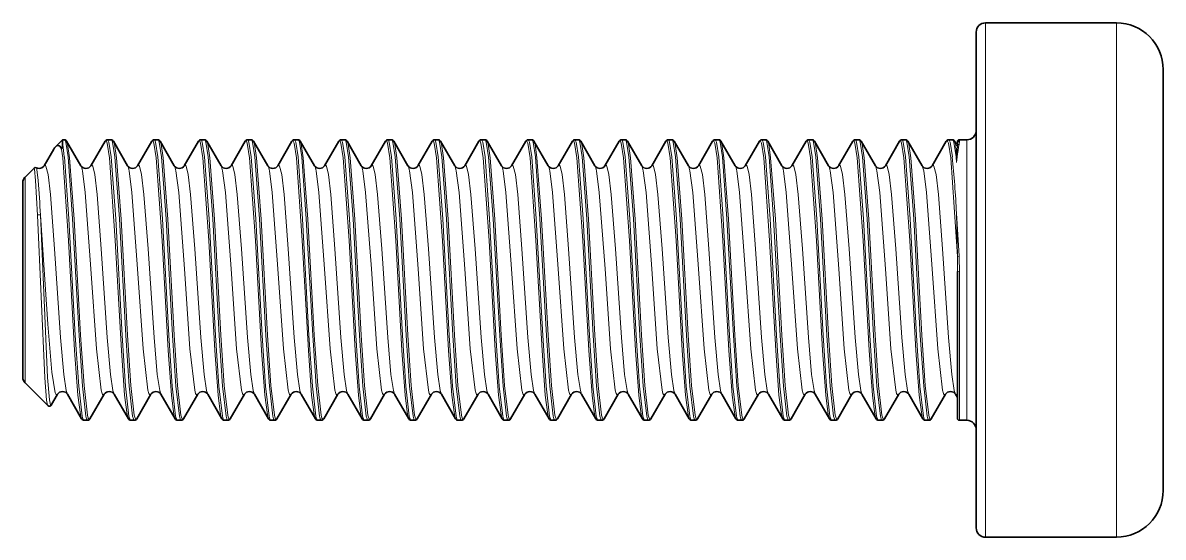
# Model space of a CAD drawing. Extents: x 155 to 1176, y 87 to 946.
# Drawn here: x 567.63 to 579.83, y 330.85 to 336.35 of the extents above; entities that cross this region are included whole.
import ezdxf

# ---------------------------------------------------------------- set-up
doc = ezdxf.new("R2010")
doc.units = 0

msp = doc.modelspace()

# ---------------------------------------------------------------- linework, layer by layer
at = {"color": 7, "lineweight": 35, "ltscale": 0.00811}
msp.add_line((577.832, 335.928), (577.832, 336.252), dxfattribs=at)
at = {"color": 7, "lineweight": 13, "ltscale": 0.008416}
for p, q in [((577.932, 336.016), (577.932, 336.352)), ((579.332, 336.016), (579.332, 336.352))]:
    msp.add_line(p, q, dxfattribs=at)
at = {"color": 7, "lineweight": 35, "ltscale": 0.034999}
for p, q in [((577.932, 336.352), (579.332, 336.352)), ((577.932, 330.852), (579.332, 330.852))]:
    msp.add_line(p, q, dxfattribs=at)
at = {"color": 7, "lineweight": 13, "ltscale": 0.129084}
for p, q in [((577.932, 330.852), (577.932, 336.016)), ((579.332, 330.852), (579.332, 336.016))]:
    msp.add_line(p, q, dxfattribs=at)
at = {"color": 7, "lineweight": 35, "ltscale": 0.12439}
msp.add_line((577.832, 330.952), (577.832, 335.928), dxfattribs=at)
at = {"color": 7, "lineweight": 35, "ltscale": 0.006886}
msp.add_line((579.832, 335.577), (579.832, 335.852), dxfattribs=at)
at = {"color": 7, "lineweight": 35, "ltscale": 0.105614}
msp.add_line((579.832, 331.352), (579.832, 335.577), dxfattribs=at)
at = {"color": 7, "lineweight": 13, "ltscale": 0.000780081}
msp.add_line((567.963, 335.001), (567.981, 335.026), dxfattribs=at)
at = {"color": 7, "lineweight": 35, "ltscale": 0.002551}
msp.add_line((567.984, 335.03), (568.057, 335.102), dxfattribs=at)
at = {"color": 7, "lineweight": 35, "ltscale": 0.001141}
msp.add_line((568.057, 335.057), (568.057, 335.102), dxfattribs=at)
at = {"color": 7, "lineweight": 35, "ltscale": 0.000491333}
msp.add_line((568.057, 335.102), (568.076, 335.102), dxfattribs=at)
at = {"color": 7, "lineweight": 35, "ltscale": 0.00757}
for p, q in [((568.101, 335.086), (568.253, 334.824)), ((568.601, 335.086), (568.753, 334.824)), ((569.101, 335.086), (569.253, 334.824)), ((569.601, 335.086), (569.753, 334.824)), ((570.101, 335.086), (570.253, 334.824)), ((570.601, 335.086), (570.753, 334.824)), ((571.101, 335.086), (571.253, 334.824)), ((571.601, 335.086), (571.753, 334.824)), ((572.101, 335.086), (572.253, 334.824)), ((572.601, 335.086), (572.753, 334.824)), ((573.101, 335.086), (573.253, 334.824)), ((573.601, 335.086), (573.753, 334.824)), ((574.101, 335.086), (574.253, 334.824)), ((574.601, 335.086), (574.753, 334.824)), ((575.101, 335.086), (575.253, 334.824)), ((575.601, 335.086), (575.753, 334.824)), ((576.101, 335.086), (576.253, 334.824)), ((576.601, 335.086), (576.753, 334.824)), ((577.101, 335.086), (577.253, 334.824))]:
    msp.add_line(p, q, dxfattribs=at)
at = {"color": 7, "lineweight": 35, "ltscale": 0.007572}
for p, q in [((568.512, 335.086), (568.36, 334.824)), ((569.012, 335.086), (568.86, 334.824)), ((569.512, 335.086), (569.36, 334.824)), ((570.012, 335.086), (569.86, 334.824)), ((570.512, 335.086), (570.36, 334.824)), ((571.012, 335.086), (570.86, 334.824)), ((571.512, 335.086), (571.36, 334.824)), ((572.012, 335.086), (571.86, 334.824)), ((572.512, 335.086), (572.36, 334.824)), ((573.012, 335.086), (572.86, 334.824)), ((573.512, 335.086), (573.36, 334.824)), ((574.012, 335.086), (573.86, 334.824)), ((574.512, 335.086), (574.36, 334.824)), ((575.012, 335.086), (574.86, 334.824)), ((575.512, 335.086), (575.36, 334.824)), ((576.012, 335.086), (575.86, 334.824)), ((576.512, 335.086), (576.36, 334.824)), ((577.012, 335.086), (576.86, 334.824)), ((577.512, 335.086), (577.36, 334.824)), ((568.262, 332.119), (568.11, 332.381)), ((568.762, 332.119), (568.61, 332.381)), ((569.262, 332.119), (569.11, 332.381)), ((569.762, 332.119), (569.61, 332.381)), ((570.262, 332.119), (570.11, 332.381)), ((570.762, 332.119), (570.61, 332.381)), ((571.262, 332.119), (571.11, 332.381)), ((571.762, 332.119), (571.61, 332.381)), ((572.262, 332.119), (572.11, 332.381)), ((572.762, 332.119), (572.61, 332.381)), ((573.262, 332.119), (573.11, 332.381)), ((573.762, 332.119), (573.61, 332.381)), ((574.262, 332.119), (574.11, 332.381)), ((574.762, 332.119), (574.61, 332.381)), ((575.262, 332.119), (575.11, 332.381)), ((575.762, 332.119), (575.61, 332.381)), ((576.262, 332.119), (576.11, 332.381)), ((576.762, 332.119), (576.61, 332.381)), ((577.262, 332.119), (577.11, 332.381))]:
    msp.add_line(p, q, dxfattribs=at)
at = {"color": 7, "lineweight": 35, "ltscale": 0.000987244}
for p, q in [((568.537, 335.102), (568.576, 335.102)), ((569.037, 335.102), (569.076, 335.102)), ((569.537, 335.102), (569.576, 335.102)), ((570.037, 335.102), (570.076, 335.102)), ((570.537, 335.102), (570.576, 335.102)), ((571.037, 335.102), (571.076, 335.102)), ((571.537, 335.102), (571.576, 335.102)), ((572.037, 335.102), (572.076, 335.102)), ((572.537, 335.102), (572.576, 335.102)), ((573.037, 335.102), (573.076, 335.102)), ((573.537, 335.102), (573.576, 335.102)), ((574.037, 335.102), (574.076, 335.102)), ((574.537, 335.102), (574.576, 335.102)), ((575.037, 335.102), (575.076, 335.102)), ((575.537, 335.102), (575.576, 335.102)), ((576.037, 335.102), (576.076, 335.102)), ((576.537, 335.102), (576.576, 335.102)), ((577.037, 335.102), (577.076, 335.102)), ((577.537, 335.102), (577.576, 335.102)), ((568.287, 332.102), (568.326, 332.102)), ((568.787, 332.102), (568.826, 332.102)), ((569.287, 332.102), (569.326, 332.102)), ((569.787, 332.102), (569.826, 332.102)), ((570.287, 332.102), (570.326, 332.102)), ((570.787, 332.102), (570.826, 332.102)), ((571.287, 332.102), (571.326, 332.102)), ((571.787, 332.102), (571.826, 332.102)), ((572.287, 332.102), (572.326, 332.102)), ((572.787, 332.102), (572.826, 332.102)), ((573.287, 332.102), (573.326, 332.102)), ((573.787, 332.102), (573.826, 332.102)), ((574.287, 332.102), (574.326, 332.102)), ((574.787, 332.102), (574.826, 332.102)), ((575.287, 332.102), (575.326, 332.102)), ((575.787, 332.102), (575.826, 332.102)), ((576.287, 332.102), (576.326, 332.102)), ((576.787, 332.102), (576.826, 332.102)), ((577.287, 332.102), (577.326, 332.102))]:
    msp.add_line(p, q, dxfattribs=at)
at = {"color": 7, "lineweight": 35, "ltscale": 0.000633753}
msp.add_line((577.601, 335.086), (577.614, 335.064), dxfattribs=at)
at = {"color": 7, "lineweight": 13, "ltscale": 0.000469208}
msp.add_line((577.614, 335.045), (577.614, 335.064), dxfattribs=at)
at = {"color": 7, "lineweight": 13, "ltscale": 0.003176}
for p, q in [((577.62, 334.918), (577.614, 335.045)), ((577.631, 335.045), (577.624, 334.918))]:
    msp.add_line(p, q, dxfattribs=at)
at = {"color": 7, "lineweight": 13, "ltscale": 0.00054958}
msp.add_line((577.632, 335.067), (577.631, 335.045), dxfattribs=at)
at = {"color": 7, "lineweight": 35, "ltscale": 0.000378418}
msp.add_line((577.632, 335.067), (577.632, 335.082), dxfattribs=at)
at = {"color": 7, "lineweight": 13, "ltscale": 0.000813448}
msp.add_line((577.652, 335.087), (577.648, 335.055), dxfattribs=at)
at = {"color": 7, "lineweight": 13, "ltscale": 0.000382996}
msp.add_line((577.652, 335.087), (577.652, 335.102), dxfattribs=at)
at = {"color": 7, "lineweight": 35, "ltscale": 0.002}
for p, q in [((577.652, 335.102), (577.732, 335.102)), ((577.652, 332.102), (577.732, 332.102))]:
    msp.add_line(p, q, dxfattribs=at)
at = {"color": 7, "lineweight": 13, "ltscale": 0.004591}
msp.add_line((577.732, 334.919), (577.732, 335.102), dxfattribs=at)
at = {"color": 7, "lineweight": 35, "ltscale": 0.005112}
msp.add_line((567.963, 335.001), (567.86, 334.824), dxfattribs=at)
at = {"color": 7, "lineweight": 35, "ltscale": 0.000130016}
msp.add_line((568.048, 335.001), (568.051, 335.005), dxfattribs=at)
at = {"color": 7, "lineweight": 13, "ltscale": 0.002306}
msp.add_line((568.059, 334.909), (568.048, 335.001), dxfattribs=at)
at = {"color": 7, "lineweight": 13, "ltscale": 0.026412}
msp.add_line((577.631, 333.855), (577.559, 334.909), dxfattribs=at)
at = {"color": 7, "lineweight": 13, "ltscale": 0.001525}
for p in [(577.616, 334.919), (577.629, 334.919)]:
    msp.add_line(p, (577.622, 334.858), dxfattribs=at)
at = {"color": 7, "lineweight": 13, "ltscale": 0.000105286}
msp.add_line((577.62, 334.918), (577.624, 334.918), dxfattribs=at)
at = {"color": 7, "lineweight": 13, "ltscale": 0.00151}
msp.add_line((577.62, 334.918), (577.622, 334.858), dxfattribs=at)
at = {"color": 7, "lineweight": 13, "ltscale": 0.00010404}
msp.add_line((577.624, 334.918), (577.629, 334.919), dxfattribs=at)
at = {"color": 7, "lineweight": 13, "ltscale": 0.070409}
msp.add_line((577.732, 332.102), (577.732, 334.919), dxfattribs=at)
at = {"color": 7, "lineweight": 35, "ltscale": 0.003435}
msp.add_line((567.656, 334.701), (567.753, 334.799), dxfattribs=at)
at = {"color": 7, "lineweight": 13, "ltscale": 0.003364}
msp.add_line((567.656, 334.567), (567.656, 334.701), dxfattribs=at)
at = {"color": 7, "lineweight": 13, "ltscale": 0.009292}
msp.add_line((567.79, 334.295), (567.769, 334.666), dxfattribs=at)
at = {"color": 7, "lineweight": 35, "ltscale": 0.003191}
msp.add_line((567.632, 334.517), (567.632, 334.645), dxfattribs=at)
at = {"color": 7, "lineweight": 13, "ltscale": 0.051595}
msp.add_line((567.656, 332.503), (567.656, 334.567), dxfattribs=at)
at = {"color": 7, "lineweight": 35, "ltscale": 0.048939}
msp.add_line((567.632, 332.56), (567.632, 334.517), dxfattribs=at)
at = {"color": 7, "lineweight": 13, "ltscale": 0.011519}
msp.add_line((577.622, 334.318), (577.648, 333.858), dxfattribs=at)
at = {"color": 7, "lineweight": 13, "ltscale": 0.011568}
msp.add_line((577.631, 333.855), (577.622, 334.318), dxfattribs=at)
at = {"color": 7, "lineweight": 13, "ltscale": 0.000438289}
msp.add_line((577.631, 333.855), (577.648, 333.858), dxfattribs=at)
at = {"color": 7, "lineweight": 13, "ltscale": 0.004047}
msp.add_line((577.631, 333.855), (577.632, 333.693), dxfattribs=at)
at = {"color": 7, "lineweight": 13, "ltscale": 0.037764}
msp.add_line((577.631, 333.855), (577.631, 332.345), dxfattribs=at)
at = {"color": 7, "lineweight": 13, "ltscale": 0.000501418}
msp.add_line((577.632, 333.693), (577.652, 333.695), dxfattribs=at)
at = {"color": 7, "lineweight": 35, "ltscale": 0.039281}
msp.add_line((577.632, 332.122), (577.632, 333.693), dxfattribs=at)
at = {"color": 7, "lineweight": 13, "ltscale": 0.039811}
msp.add_line((577.652, 332.102), (577.652, 333.695), dxfattribs=at)
at = {"color": 7, "lineweight": 35, "ltscale": 0.008616}
msp.add_line((567.656, 332.503), (567.899, 332.259), dxfattribs=at)
at = {"color": 7, "lineweight": 35, "ltscale": 0.003329}
msp.add_line((567.936, 332.265), (568.003, 332.381), dxfattribs=at)
at = {"color": 7, "lineweight": 35, "ltscale": 0.007571}
for p, q in [((568.351, 332.119), (568.503, 332.381)), ((568.851, 332.119), (569.003, 332.381)), ((569.351, 332.119), (569.503, 332.381)), ((569.851, 332.119), (570.003, 332.381)), ((570.351, 332.119), (570.503, 332.381)), ((570.851, 332.119), (571.003, 332.381)), ((571.351, 332.119), (571.503, 332.381)), ((571.851, 332.119), (572.003, 332.381)), ((572.351, 332.119), (572.503, 332.381)), ((572.851, 332.119), (573.003, 332.381)), ((573.351, 332.119), (573.503, 332.381)), ((573.851, 332.119), (574.003, 332.381)), ((574.351, 332.119), (574.503, 332.381)), ((574.851, 332.119), (575.003, 332.381)), ((575.351, 332.119), (575.503, 332.381)), ((575.851, 332.119), (576.003, 332.381)), ((576.351, 332.119), (576.503, 332.381)), ((576.851, 332.119), (577.003, 332.381)), ((577.351, 332.119), (577.503, 332.381))]:
    msp.add_line(p, q, dxfattribs=at)
at = {"color": 7, "lineweight": 35, "ltscale": 0.001034}
msp.add_line((577.631, 332.345), (577.61, 332.381), dxfattribs=at)
at = {"color": 7, "lineweight": 35, "ltscale": 0.000129547}
msp.add_line((577.631, 332.345), (577.632, 332.34), dxfattribs=at)
at = {"color": 7, "lineweight": 13}
for points in [[(567.981, 335.026), (567.996, 335.036), (568.003, 335.038), (568.018, 335.035), (568.028, 335.028), (568.048, 335.001)], [(567.984, 335.03), (567.999, 335.041), (568.007, 335.042), (568.021, 335.039), (568.031, 335.032), (568.051, 335.005)], [(568.116, 334.919), (568.091, 335.076), (568.083, 335.097), (568.08, 335.101), (568.078, 335.102), (568.076, 335.102)], [(568.133, 334.91), (568.112, 335.053), (568.101, 335.086)], [(568.559, 334.909), (568.534, 335.066), (568.526, 335.087), (568.523, 335.091), (568.522, 335.092), (568.52, 335.092)], [(568.577, 334.919), (568.552, 335.076), (568.543, 335.098), (568.54, 335.101), (568.539, 335.102), (568.537, 335.102)], [(568.616, 334.919), (568.591, 335.076), (568.583, 335.097), (568.58, 335.101), (568.578, 335.102), (568.576, 335.102)], [(568.633, 334.91), (568.612, 335.053), (568.601, 335.086)], [(569.059, 334.909), (569.034, 335.066), (569.026, 335.087), (569.023, 335.091), (569.022, 335.092), (569.02, 335.092)], [(569.077, 334.919), (569.052, 335.076), (569.043, 335.098), (569.04, 335.101), (569.039, 335.102), (569.037, 335.102)], [(569.116, 334.919), (569.091, 335.076), (569.083, 335.097), (569.08, 335.101), (569.078, 335.102), (569.076, 335.102)], [(569.133, 334.91), (569.112, 335.053), (569.101, 335.086)], [(569.559, 334.909), (569.534, 335.066), (569.526, 335.087), (569.523, 335.091), (569.522, 335.092), (569.52, 335.092)], [(569.577, 334.919), (569.552, 335.076), (569.543, 335.098), (569.54, 335.101), (569.539, 335.102), (569.537, 335.102)], [(569.616, 334.919), (569.591, 335.076), (569.583, 335.097), (569.58, 335.101), (569.578, 335.102), (569.576, 335.102)], [(569.633, 334.91), (569.612, 335.053), (569.601, 335.086)], [(570.059, 334.909), (570.034, 335.066), (570.026, 335.087), (570.023, 335.091), (570.022, 335.092), (570.02, 335.092)], [(570.077, 334.919), (570.052, 335.076), (570.043, 335.098), (570.04, 335.101), (570.039, 335.102), (570.037, 335.102)], [(570.116, 334.919), (570.091, 335.076), (570.083, 335.097), (570.08, 335.101), (570.078, 335.102), (570.076, 335.102)], [(570.133, 334.91), (570.112, 335.053), (570.101, 335.086)], [(570.559, 334.909), (570.534, 335.066), (570.526, 335.087), (570.523, 335.091), (570.522, 335.092), (570.52, 335.092)], [(570.577, 334.919), (570.552, 335.076), (570.543, 335.098), (570.54, 335.101), (570.539, 335.102), (570.537, 335.102)], [(570.616, 334.919), (570.591, 335.076), (570.583, 335.097), (570.58, 335.101), (570.578, 335.102), (570.576, 335.102)], [(570.633, 334.91), (570.612, 335.053), (570.601, 335.086)], [(571.059, 334.909), (571.034, 335.066), (571.026, 335.087), (571.023, 335.091), (571.022, 335.092), (571.02, 335.092)], [(571.077, 334.919), (571.052, 335.076), (571.043, 335.098), (571.04, 335.101), (571.039, 335.102), (571.037, 335.102)], [(571.116, 334.919), (571.091, 335.076), (571.083, 335.097), (571.08, 335.101), (571.078, 335.102), (571.076, 335.102)], [(571.133, 334.91), (571.112, 335.053), (571.101, 335.086)], [(571.559, 334.909), (571.534, 335.066), (571.526, 335.087), (571.523, 335.091), (571.522, 335.092), (571.52, 335.092)], [(571.577, 334.919), (571.552, 335.076), (571.543, 335.098), (571.54, 335.101), (571.539, 335.102), (571.537, 335.102)], [(571.616, 334.919), (571.591, 335.076), (571.583, 335.097), (571.58, 335.101), (571.578, 335.102), (571.576, 335.102)], [(571.633, 334.91), (571.612, 335.053), (571.601, 335.086)], [(572.059, 334.909), (572.034, 335.066), (572.026, 335.087), (572.023, 335.091), (572.022, 335.092), (572.02, 335.092)], [(572.077, 334.919), (572.052, 335.076), (572.043, 335.098), (572.04, 335.101), (572.039, 335.102), (572.037, 335.102)], [(572.116, 334.919), (572.091, 335.076), (572.083, 335.097), (572.08, 335.101), (572.078, 335.102), (572.076, 335.102)], [(572.133, 334.91), (572.112, 335.053), (572.101, 335.086)], [(572.559, 334.909), (572.534, 335.066), (572.526, 335.087), (572.523, 335.091), (572.522, 335.092), (572.52, 335.092)], [(572.577, 334.919), (572.552, 335.076), (572.543, 335.098), (572.54, 335.101), (572.539, 335.102), (572.537, 335.102)], [(572.616, 334.919), (572.591, 335.076), (572.583, 335.097), (572.58, 335.101), (572.578, 335.102), (572.576, 335.102)], [(572.633, 334.91), (572.612, 335.053), (572.601, 335.086)], [(573.059, 334.909), (573.034, 335.066), (573.026, 335.087), (573.023, 335.091), (573.022, 335.092), (573.02, 335.092)], [(573.077, 334.919), (573.052, 335.076), (573.043, 335.098), (573.04, 335.101), (573.039, 335.102), (573.037, 335.102)], [(573.116, 334.919), (573.091, 335.076), (573.083, 335.097), (573.08, 335.101), (573.078, 335.102), (573.076, 335.102)], [(573.133, 334.91), (573.112, 335.053), (573.101, 335.086)], [(573.559, 334.909), (573.534, 335.066), (573.526, 335.087), (573.523, 335.091), (573.522, 335.092), (573.52, 335.092)], [(573.577, 334.919), (573.552, 335.076), (573.543, 335.098), (573.54, 335.101), (573.539, 335.102), (573.537, 335.102)], [(573.616, 334.919), (573.591, 335.076), (573.583, 335.097), (573.58, 335.101), (573.578, 335.102), (573.576, 335.102)], [(573.633, 334.91), (573.612, 335.053), (573.601, 335.086)], [(574.059, 334.909), (574.034, 335.066), (574.026, 335.087), (574.023, 335.091), (574.022, 335.092), (574.02, 335.092)], [(574.077, 334.919), (574.052, 335.076), (574.043, 335.098), (574.04, 335.101), (574.039, 335.102), (574.037, 335.102)], [(574.116, 334.919), (574.091, 335.076), (574.083, 335.097), (574.08, 335.101), (574.078, 335.102), (574.076, 335.102)], [(574.133, 334.91), (574.112, 335.053), (574.101, 335.086)], [(574.559, 334.909), (574.534, 335.066), (574.526, 335.087), (574.523, 335.091), (574.522, 335.092), (574.52, 335.092)], [(574.577, 334.919), (574.552, 335.076), (574.543, 335.098), (574.54, 335.101), (574.539, 335.102), (574.537, 335.102)], [(574.616, 334.919), (574.591, 335.076), (574.583, 335.097), (574.58, 335.101), (574.578, 335.102), (574.576, 335.102)], [(574.633, 334.91), (574.612, 335.053), (574.601, 335.086)], [(575.059, 334.909), (575.034, 335.066), (575.026, 335.087), (575.023, 335.091), (575.022, 335.092), (575.02, 335.092)], [(575.077, 334.919), (575.052, 335.076), (575.043, 335.098), (575.04, 335.101), (575.039, 335.102), (575.037, 335.102)], [(575.116, 334.919), (575.091, 335.076), (575.083, 335.097), (575.08, 335.101), (575.078, 335.102), (575.076, 335.102)], [(575.133, 334.91), (575.112, 335.053), (575.101, 335.086)], [(575.559, 334.909), (575.534, 335.066), (575.526, 335.087), (575.523, 335.091), (575.522, 335.092), (575.52, 335.092)], [(575.577, 334.919), (575.552, 335.076), (575.543, 335.098), (575.54, 335.101), (575.539, 335.102), (575.537, 335.102)], [(575.616, 334.919), (575.591, 335.076), (575.583, 335.097), (575.58, 335.101), (575.578, 335.102), (575.576, 335.102)], [(575.633, 334.91), (575.612, 335.053), (575.601, 335.086)], [(576.059, 334.909), (576.034, 335.066), (576.026, 335.087), (576.023, 335.091), (576.022, 335.092), (576.02, 335.092)], [(576.077, 334.919), (576.052, 335.076), (576.043, 335.098), (576.04, 335.101), (576.039, 335.102), (576.037, 335.102)], [(576.116, 334.919), (576.091, 335.076), (576.083, 335.097), (576.08, 335.101), (576.078, 335.102), (576.076, 335.102)], [(576.133, 334.91), (576.112, 335.053), (576.101, 335.086)], [(576.559, 334.909), (576.534, 335.066), (576.526, 335.087), (576.523, 335.091), (576.522, 335.092), (576.52, 335.092)], [(576.577, 334.919), (576.552, 335.076), (576.543, 335.098), (576.54, 335.101), (576.539, 335.102), (576.537, 335.102)], [(576.616, 334.919), (576.591, 335.076), (576.583, 335.097), (576.58, 335.101), (576.578, 335.102), (576.576, 335.102)], [(576.633, 334.91), (576.612, 335.053), (576.601, 335.086)], [(577.059, 334.909), (577.034, 335.066), (577.026, 335.087), (577.023, 335.091), (577.022, 335.092), (577.02, 335.092)], [(577.077, 334.919), (577.052, 335.076), (577.043, 335.098), (577.04, 335.101), (577.039, 335.102), (577.037, 335.102)], [(577.116, 334.919), (577.091, 335.076), (577.083, 335.097), (577.08, 335.101), (577.078, 335.102), (577.076, 335.102)], [(577.133, 334.91), (577.112, 335.053), (577.101, 335.086)], [(577.559, 334.909), (577.534, 335.066), (577.526, 335.087), (577.523, 335.091), (577.522, 335.092), (577.52, 335.092)], [(577.577, 334.919), (577.552, 335.076), (577.543, 335.098), (577.54, 335.101), (577.539, 335.102), (577.537, 335.102)], [(577.616, 334.919), (577.591, 335.076), (577.583, 335.097), (577.58, 335.101), (577.576, 335.102)], [(568.262, 332.119), (568.258, 332.129), (568.249, 332.164), (568.222, 332.37), (568.187, 332.847), (568.122, 334.025), (568.059, 334.909)], [(568.287, 332.102), (568.285, 332.103), (568.283, 332.104), (568.28, 332.107), (568.276, 332.116), (568.267, 332.147), (568.23, 332.467), (568.194, 333.01), (568.126, 334.258), (568.077, 334.919)], [(568.326, 332.102), (568.324, 332.103), (568.323, 332.104), (568.32, 332.107), (568.315, 332.116), (568.307, 332.147), (568.27, 332.466), (568.234, 333.009), (568.165, 334.258), (568.116, 334.919)], [(568.344, 332.112), (568.341, 332.113), (568.34, 332.114), (568.337, 332.117), (568.333, 332.126), (568.324, 332.157), (568.287, 332.474), (568.251, 333.014), (568.183, 334.254), (568.133, 334.91)], [(568.762, 332.119), (568.758, 332.129), (568.749, 332.164), (568.722, 332.37), (568.687, 332.847), (568.622, 334.025), (568.559, 334.909)], [(568.787, 332.102), (568.785, 332.103), (568.783, 332.104), (568.78, 332.107), (568.776, 332.116), (568.767, 332.147), (568.73, 332.467), (568.694, 333.01), (568.626, 334.258), (568.577, 334.919)], [(568.826, 332.102), (568.824, 332.103), (568.823, 332.104), (568.82, 332.107), (568.815, 332.116), (568.807, 332.147), (568.77, 332.466), (568.734, 333.009), (568.665, 334.258), (568.616, 334.919)], [(568.844, 332.112), (568.841, 332.113), (568.84, 332.114), (568.837, 332.117), (568.833, 332.126), (568.824, 332.157), (568.787, 332.474), (568.751, 333.014), (568.683, 334.254), (568.633, 334.91)], [(569.262, 332.119), (569.258, 332.129), (569.249, 332.164), (569.222, 332.37), (569.187, 332.847), (569.122, 334.025), (569.059, 334.909)], [(569.287, 332.102), (569.285, 332.103), (569.283, 332.104), (569.28, 332.107), (569.276, 332.116), (569.267, 332.147), (569.23, 332.467), (569.194, 333.01), (569.126, 334.258), (569.077, 334.919)], [(569.326, 332.102), (569.324, 332.103), (569.323, 332.104), (569.32, 332.107), (569.315, 332.116), (569.307, 332.147), (569.27, 332.466), (569.234, 333.009), (569.165, 334.258), (569.116, 334.919)], [(569.344, 332.112), (569.341, 332.113), (569.34, 332.114), (569.337, 332.117), (569.333, 332.126), (569.324, 332.157), (569.287, 332.474), (569.251, 333.014), (569.183, 334.254), (569.133, 334.91)], [(569.762, 332.119), (569.758, 332.129), (569.749, 332.164), (569.722, 332.37), (569.687, 332.847), (569.622, 334.025), (569.559, 334.909)], [(569.787, 332.102), (569.785, 332.103), (569.783, 332.104), (569.78, 332.107), (569.776, 332.116), (569.767, 332.147), (569.73, 332.467), (569.694, 333.01), (569.626, 334.258), (569.577, 334.919)], [(569.826, 332.102), (569.824, 332.103), (569.823, 332.104), (569.82, 332.107), (569.815, 332.116), (569.807, 332.147), (569.77, 332.466), (569.734, 333.009), (569.665, 334.258), (569.616, 334.919)], [(569.844, 332.112), (569.841, 332.113), (569.84, 332.114), (569.837, 332.117), (569.833, 332.126), (569.824, 332.157), (569.787, 332.474), (569.751, 333.014), (569.683, 334.254), (569.633, 334.91)], [(570.262, 332.119), (570.258, 332.129), (570.249, 332.164), (570.222, 332.37), (570.187, 332.847), (570.122, 334.025), (570.059, 334.909)], [(570.287, 332.102), (570.285, 332.103), (570.283, 332.104), (570.28, 332.107), (570.276, 332.116), (570.267, 332.147), (570.23, 332.467), (570.194, 333.01), (570.126, 334.258), (570.077, 334.919)], [(570.326, 332.102), (570.324, 332.103), (570.323, 332.104), (570.32, 332.107), (570.315, 332.116), (570.307, 332.147), (570.27, 332.466), (570.234, 333.009), (570.165, 334.258), (570.116, 334.919)], [(570.344, 332.112), (570.341, 332.113), (570.34, 332.114), (570.337, 332.117), (570.333, 332.126), (570.324, 332.157), (570.287, 332.474), (570.251, 333.014), (570.183, 334.254), (570.133, 334.91)], [(570.762, 332.119), (570.758, 332.129), (570.749, 332.164), (570.722, 332.37), (570.687, 332.847), (570.622, 334.025), (570.559, 334.909)], [(570.787, 332.102), (570.785, 332.103), (570.783, 332.104), (570.78, 332.107), (570.776, 332.116), (570.767, 332.147), (570.73, 332.467), (570.694, 333.01), (570.626, 334.258), (570.577, 334.919)], [(570.826, 332.102), (570.824, 332.103), (570.823, 332.104), (570.82, 332.107), (570.815, 332.116), (570.807, 332.147), (570.77, 332.466), (570.734, 333.009), (570.665, 334.258), (570.616, 334.919)], [(570.844, 332.112), (570.841, 332.113), (570.84, 332.114), (570.837, 332.117), (570.833, 332.126), (570.824, 332.157), (570.787, 332.474), (570.751, 333.014), (570.683, 334.254), (570.633, 334.91)], [(571.262, 332.119), (571.258, 332.129), (571.249, 332.164), (571.222, 332.37), (571.187, 332.847), (571.122, 334.025), (571.059, 334.909)], [(571.287, 332.102), (571.285, 332.103), (571.283, 332.104), (571.28, 332.107), (571.276, 332.116), (571.267, 332.147), (571.23, 332.467), (571.194, 333.01), (571.126, 334.258), (571.077, 334.919)], [(571.326, 332.102), (571.324, 332.103), (571.323, 332.104), (571.32, 332.107), (571.315, 332.116), (571.307, 332.147), (571.27, 332.466), (571.234, 333.009), (571.165, 334.258), (571.116, 334.919)], [(571.344, 332.112), (571.341, 332.113), (571.34, 332.114), (571.337, 332.117), (571.333, 332.126), (571.324, 332.157), (571.287, 332.474), (571.251, 333.014), (571.183, 334.254), (571.133, 334.91)], [(571.762, 332.119), (571.758, 332.129), (571.749, 332.164), (571.722, 332.37), (571.687, 332.847), (571.622, 334.025), (571.559, 334.909)], [(571.787, 332.102), (571.785, 332.103), (571.783, 332.104), (571.78, 332.107), (571.776, 332.116), (571.767, 332.147), (571.73, 332.467), (571.694, 333.01), (571.626, 334.258), (571.577, 334.919)], [(571.826, 332.102), (571.824, 332.103), (571.823, 332.104), (571.82, 332.107), (571.815, 332.116), (571.807, 332.147), (571.77, 332.466), (571.734, 333.009), (571.665, 334.258), (571.616, 334.919)], [(571.844, 332.112), (571.841, 332.113), (571.84, 332.114), (571.837, 332.117), (571.833, 332.126), (571.824, 332.157), (571.787, 332.474), (571.751, 333.014), (571.683, 334.254), (571.633, 334.91)], [(572.262, 332.119), (572.258, 332.129), (572.249, 332.164), (572.222, 332.37), (572.187, 332.847), (572.122, 334.025), (572.059, 334.909)], [(572.287, 332.102), (572.285, 332.103), (572.283, 332.104), (572.28, 332.107), (572.276, 332.116), (572.267, 332.147), (572.23, 332.467), (572.194, 333.01), (572.126, 334.258), (572.077, 334.919)], [(572.326, 332.102), (572.324, 332.103), (572.323, 332.104), (572.32, 332.107), (572.315, 332.116), (572.307, 332.147), (572.27, 332.466), (572.234, 333.009), (572.165, 334.258), (572.116, 334.919)], [(572.344, 332.112), (572.341, 332.113), (572.34, 332.114), (572.337, 332.117), (572.333, 332.126), (572.324, 332.157), (572.287, 332.474), (572.251, 333.014), (572.183, 334.254), (572.133, 334.91)], [(572.762, 332.119), (572.758, 332.129), (572.749, 332.164), (572.722, 332.37), (572.687, 332.847), (572.622, 334.025), (572.559, 334.909)], [(572.787, 332.102), (572.785, 332.103), (572.783, 332.104), (572.78, 332.107), (572.776, 332.116), (572.767, 332.147), (572.73, 332.467), (572.694, 333.01), (572.626, 334.258), (572.577, 334.919)], [(572.826, 332.102), (572.824, 332.103), (572.823, 332.104), (572.82, 332.107), (572.815, 332.116), (572.807, 332.147), (572.77, 332.466), (572.734, 333.009), (572.665, 334.258), (572.616, 334.919)], [(572.844, 332.112), (572.841, 332.113), (572.84, 332.114), (572.837, 332.117), (572.833, 332.126), (572.824, 332.157), (572.787, 332.474), (572.751, 333.014), (572.683, 334.254), (572.633, 334.91)], [(573.262, 332.119), (573.258, 332.129), (573.249, 332.164), (573.222, 332.37), (573.187, 332.847), (573.122, 334.025), (573.059, 334.909)], [(573.287, 332.102), (573.285, 332.103), (573.283, 332.104), (573.28, 332.107), (573.276, 332.116), (573.267, 332.147), (573.23, 332.467), (573.194, 333.01), (573.126, 334.258), (573.077, 334.919)], [(573.326, 332.102), (573.324, 332.103), (573.323, 332.104), (573.32, 332.107), (573.315, 332.116), (573.307, 332.147), (573.27, 332.466), (573.234, 333.009), (573.165, 334.258), (573.116, 334.919)], [(573.344, 332.112), (573.341, 332.113), (573.34, 332.114), (573.337, 332.117), (573.333, 332.126), (573.324, 332.157), (573.287, 332.474), (573.251, 333.014), (573.183, 334.254), (573.133, 334.91)], [(573.762, 332.119), (573.758, 332.129), (573.749, 332.164), (573.722, 332.37), (573.687, 332.847), (573.622, 334.025), (573.559, 334.909)], [(573.787, 332.102), (573.785, 332.103), (573.783, 332.104), (573.78, 332.107), (573.776, 332.116), (573.767, 332.147), (573.73, 332.467), (573.694, 333.01), (573.626, 334.258), (573.577, 334.919)], [(573.826, 332.102), (573.824, 332.103), (573.823, 332.104), (573.82, 332.107), (573.815, 332.116), (573.807, 332.147), (573.77, 332.466), (573.734, 333.009), (573.665, 334.258), (573.616, 334.919)], [(573.844, 332.112), (573.841, 332.113), (573.84, 332.114), (573.837, 332.117), (573.833, 332.126), (573.824, 332.157), (573.787, 332.474), (573.751, 333.014), (573.683, 334.254), (573.633, 334.91)], [(574.262, 332.119), (574.258, 332.129), (574.249, 332.164), (574.222, 332.37), (574.187, 332.847), (574.122, 334.025), (574.059, 334.909)], [(574.287, 332.102), (574.285, 332.103), (574.283, 332.104), (574.28, 332.107), (574.276, 332.116), (574.267, 332.147), (574.23, 332.467), (574.194, 333.01), (574.126, 334.258), (574.077, 334.919)], [(574.326, 332.102), (574.324, 332.103), (574.323, 332.104), (574.32, 332.107), (574.315, 332.116), (574.307, 332.147), (574.27, 332.466), (574.234, 333.009), (574.165, 334.258), (574.116, 334.919)], [(574.344, 332.112), (574.341, 332.113), (574.34, 332.114), (574.337, 332.117), (574.333, 332.126), (574.324, 332.157), (574.287, 332.474), (574.251, 333.014), (574.183, 334.254), (574.133, 334.91)], [(574.762, 332.119), (574.758, 332.129), (574.749, 332.164), (574.722, 332.37), (574.687, 332.847), (574.622, 334.025), (574.559, 334.909)], [(574.787, 332.102), (574.785, 332.103), (574.783, 332.104), (574.78, 332.107), (574.776, 332.116), (574.767, 332.147), (574.73, 332.467), (574.694, 333.01), (574.626, 334.258), (574.577, 334.919)], [(574.826, 332.102), (574.824, 332.103), (574.823, 332.104), (574.82, 332.107), (574.815, 332.116), (574.807, 332.147), (574.77, 332.466), (574.734, 333.009), (574.665, 334.258), (574.616, 334.919)], [(574.844, 332.112), (574.841, 332.113), (574.84, 332.114), (574.837, 332.117), (574.833, 332.126), (574.824, 332.157), (574.787, 332.474), (574.751, 333.014), (574.683, 334.254), (574.633, 334.91)], [(575.262, 332.119), (575.258, 332.129), (575.249, 332.164), (575.222, 332.37), (575.187, 332.847), (575.122, 334.025), (575.059, 334.909)], [(575.287, 332.102), (575.285, 332.103), (575.283, 332.104), (575.28, 332.107), (575.276, 332.116), (575.267, 332.147), (575.23, 332.467), (575.194, 333.01), (575.126, 334.258), (575.077, 334.919)], [(575.326, 332.102), (575.324, 332.103), (575.323, 332.104), (575.32, 332.107), (575.315, 332.116), (575.307, 332.147), (575.27, 332.466), (575.234, 333.009), (575.165, 334.258), (575.116, 334.919)], [(575.344, 332.112), (575.341, 332.113), (575.34, 332.114), (575.337, 332.117), (575.333, 332.126), (575.324, 332.157), (575.287, 332.474), (575.251, 333.014), (575.183, 334.254), (575.133, 334.91)], [(575.762, 332.119), (575.758, 332.129), (575.749, 332.164), (575.722, 332.37), (575.687, 332.847), (575.622, 334.025), (575.559, 334.909)], [(575.787, 332.102), (575.785, 332.103), (575.783, 332.104), (575.78, 332.107), (575.776, 332.116), (575.767, 332.147), (575.73, 332.467), (575.694, 333.01), (575.626, 334.258), (575.577, 334.919)], [(575.826, 332.102), (575.824, 332.103), (575.823, 332.104), (575.82, 332.107), (575.815, 332.116), (575.807, 332.147), (575.77, 332.466), (575.734, 333.009), (575.665, 334.258), (575.616, 334.919)], [(575.844, 332.112), (575.841, 332.113), (575.84, 332.114), (575.837, 332.117), (575.833, 332.126), (575.824, 332.157), (575.787, 332.474), (575.751, 333.014), (575.683, 334.254), (575.633, 334.91)], [(576.262, 332.119), (576.258, 332.129), (576.249, 332.164), (576.222, 332.37), (576.187, 332.847), (576.122, 334.025), (576.059, 334.909)], [(576.287, 332.102), (576.285, 332.103), (576.283, 332.104), (576.28, 332.107), (576.276, 332.116), (576.267, 332.147), (576.23, 332.467), (576.194, 333.01), (576.126, 334.258), (576.077, 334.919)], [(576.326, 332.102), (576.324, 332.103), (576.323, 332.104), (576.32, 332.107), (576.315, 332.116), (576.307, 332.147), (576.27, 332.466), (576.234, 333.009), (576.165, 334.258), (576.116, 334.919)], [(576.344, 332.112), (576.341, 332.113), (576.34, 332.114), (576.337, 332.117), (576.333, 332.126), (576.324, 332.157), (576.287, 332.474), (576.251, 333.014), (576.183, 334.254), (576.133, 334.91)], [(576.762, 332.119), (576.758, 332.129), (576.749, 332.164), (576.722, 332.37), (576.687, 332.847), (576.622, 334.025), (576.559, 334.909)], [(576.787, 332.102), (576.785, 332.103), (576.783, 332.104), (576.78, 332.107), (576.776, 332.116), (576.767, 332.147), (576.73, 332.467), (576.694, 333.01), (576.626, 334.258), (576.577, 334.919)], [(576.826, 332.102), (576.824, 332.103), (576.823, 332.104), (576.82, 332.107), (576.815, 332.116), (576.807, 332.147), (576.77, 332.466), (576.734, 333.009), (576.665, 334.258), (576.616, 334.919)], [(576.844, 332.112), (576.841, 332.113), (576.84, 332.114), (576.837, 332.117), (576.833, 332.126), (576.824, 332.157), (576.787, 332.474), (576.751, 333.014), (576.683, 334.254), (576.633, 334.91)], [(577.262, 332.119), (577.258, 332.129), (577.249, 332.164), (577.222, 332.37), (577.187, 332.847), (577.122, 334.025), (577.059, 334.909)], [(577.287, 332.102), (577.285, 332.103), (577.283, 332.104), (577.28, 332.107), (577.276, 332.116), (577.267, 332.147), (577.23, 332.467), (577.194, 333.01), (577.126, 334.258), (577.077, 334.919)], [(577.326, 332.102), (577.324, 332.103), (577.323, 332.104), (577.32, 332.107), (577.315, 332.116), (577.307, 332.147), (577.27, 332.466), (577.234, 333.009), (577.165, 334.258), (577.116, 334.919)], [(577.344, 332.112), (577.341, 332.113), (577.34, 332.114), (577.337, 332.117), (577.333, 332.126), (577.324, 332.157), (577.287, 332.474), (577.251, 333.014), (577.183, 334.254), (577.133, 334.91)], [(567.769, 334.666), (567.758, 334.786), (567.755, 334.796), (567.754, 334.798), (567.753, 334.799)], [(567.797, 334.667), (567.783, 334.785), (567.779, 334.8), (567.777, 334.803)], [(567.869, 334.832), (567.873, 334.83), (567.875, 334.828), (567.88, 334.82), (567.902, 334.729), (567.927, 334.517), (567.972, 333.934), (568.036, 332.989), (568.071, 332.593), (568.097, 332.422), (568.11, 332.381)], [(568.253, 334.824), (568.259, 334.811), (568.27, 334.769), (568.3, 334.537), (568.361, 333.722), (568.42, 332.865), (568.471, 332.423), (568.481, 332.389), (568.486, 332.379), (568.49, 332.375), (568.492, 332.374), (568.494, 332.373)], [(568.369, 334.832), (568.373, 334.83), (568.375, 334.828), (568.38, 334.82), (568.402, 334.729), (568.427, 334.517), (568.472, 333.934), (568.536, 332.989), (568.571, 332.593), (568.597, 332.422), (568.61, 332.381)], [(568.753, 334.824), (568.759, 334.811), (568.77, 334.769), (568.8, 334.537), (568.861, 333.722), (568.92, 332.865), (568.971, 332.423), (568.981, 332.389), (568.986, 332.379), (568.99, 332.375), (568.992, 332.374), (568.994, 332.373)], [(568.869, 334.832), (568.873, 334.83), (568.875, 334.828), (568.88, 334.82), (568.902, 334.729), (568.927, 334.517), (568.972, 333.934), (569.036, 332.989), (569.071, 332.593), (569.097, 332.422), (569.11, 332.381)], [(569.253, 334.824), (569.259, 334.811), (569.27, 334.769), (569.3, 334.537), (569.361, 333.722), (569.42, 332.865), (569.471, 332.423), (569.481, 332.389), (569.486, 332.379), (569.49, 332.375), (569.492, 332.374), (569.494, 332.373)], [(569.369, 334.832), (569.373, 334.83), (569.375, 334.828), (569.38, 334.82), (569.402, 334.729), (569.427, 334.517), (569.472, 333.934), (569.536, 332.989), (569.571, 332.593), (569.597, 332.422), (569.61, 332.381)], [(569.753, 334.824), (569.759, 334.811), (569.77, 334.769), (569.8, 334.537), (569.861, 333.722), (569.92, 332.865), (569.971, 332.423), (569.981, 332.389), (569.986, 332.379), (569.99, 332.375), (569.992, 332.374), (569.994, 332.373)], [(569.869, 334.832), (569.873, 334.83), (569.875, 334.828), (569.88, 334.82), (569.902, 334.729), (569.927, 334.517), (569.972, 333.934), (570.036, 332.989), (570.071, 332.593), (570.097, 332.422), (570.11, 332.381)], [(570.253, 334.824), (570.259, 334.811), (570.27, 334.769), (570.3, 334.537), (570.361, 333.722), (570.42, 332.865), (570.471, 332.423), (570.481, 332.389), (570.486, 332.379), (570.49, 332.375), (570.492, 332.374), (570.494, 332.373)], [(570.369, 334.832), (570.373, 334.83), (570.375, 334.828), (570.38, 334.82), (570.402, 334.729), (570.427, 334.517), (570.472, 333.934), (570.536, 332.989), (570.571, 332.593), (570.597, 332.422), (570.61, 332.381)], [(570.753, 334.824), (570.759, 334.811), (570.77, 334.769), (570.8, 334.537), (570.861, 333.722), (570.92, 332.865), (570.971, 332.423), (570.981, 332.389), (570.986, 332.379), (570.99, 332.375), (570.992, 332.374), (570.994, 332.373)], [(570.869, 334.832), (570.873, 334.83), (570.875, 334.828), (570.88, 334.82), (570.902, 334.729), (570.927, 334.517), (570.972, 333.934), (571.036, 332.989), (571.071, 332.593), (571.097, 332.422), (571.11, 332.381)], [(571.253, 334.824), (571.259, 334.811), (571.27, 334.769), (571.3, 334.537), (571.361, 333.722), (571.42, 332.865), (571.471, 332.423), (571.481, 332.389), (571.486, 332.379), (571.49, 332.375), (571.492, 332.374), (571.494, 332.373)], [(571.369, 334.832), (571.373, 334.83), (571.375, 334.828), (571.38, 334.82), (571.402, 334.729), (571.427, 334.517), (571.472, 333.934), (571.536, 332.989), (571.571, 332.593), (571.597, 332.422), (571.61, 332.381)], [(571.753, 334.824), (571.759, 334.811), (571.77, 334.769), (571.8, 334.537), (571.861, 333.722), (571.92, 332.865), (571.971, 332.423), (571.981, 332.389), (571.986, 332.379), (571.99, 332.375), (571.992, 332.374), (571.994, 332.373)], [(571.869, 334.832), (571.873, 334.83), (571.875, 334.828), (571.88, 334.82), (571.902, 334.729), (571.927, 334.517), (571.972, 333.934), (572.036, 332.989), (572.071, 332.593), (572.097, 332.422), (572.11, 332.381)], [(572.253, 334.824), (572.259, 334.811), (572.27, 334.769), (572.3, 334.537), (572.361, 333.722), (572.42, 332.865), (572.471, 332.423), (572.481, 332.389), (572.486, 332.379), (572.49, 332.375), (572.492, 332.374), (572.494, 332.373)], [(572.369, 334.832), (572.373, 334.83), (572.375, 334.828), (572.38, 334.82), (572.402, 334.729), (572.427, 334.517), (572.472, 333.934), (572.536, 332.989), (572.571, 332.593), (572.597, 332.422), (572.61, 332.381)], [(572.753, 334.824), (572.759, 334.811), (572.77, 334.769), (572.8, 334.537), (572.861, 333.722), (572.92, 332.865), (572.971, 332.423), (572.981, 332.389), (572.986, 332.379), (572.99, 332.375), (572.992, 332.374), (572.994, 332.373)], [(572.869, 334.832), (572.873, 334.83), (572.875, 334.828), (572.88, 334.82), (572.902, 334.729), (572.927, 334.517), (572.972, 333.934), (573.036, 332.989), (573.071, 332.593), (573.097, 332.422), (573.11, 332.381)], [(573.253, 334.824), (573.259, 334.811), (573.27, 334.769), (573.3, 334.537), (573.361, 333.722), (573.42, 332.865), (573.471, 332.423), (573.481, 332.389), (573.486, 332.379), (573.49, 332.375), (573.492, 332.374), (573.494, 332.373)], [(573.369, 334.832), (573.373, 334.83), (573.375, 334.828), (573.38, 334.82), (573.402, 334.729), (573.427, 334.517), (573.472, 333.934), (573.536, 332.989), (573.571, 332.593), (573.597, 332.422), (573.61, 332.381)], [(573.753, 334.824), (573.759, 334.811), (573.77, 334.769), (573.8, 334.537), (573.861, 333.722), (573.92, 332.865), (573.971, 332.423), (573.981, 332.389), (573.986, 332.379), (573.99, 332.375), (573.992, 332.374), (573.994, 332.373)], [(573.869, 334.832), (573.873, 334.83), (573.875, 334.828), (573.88, 334.82), (573.902, 334.729), (573.927, 334.517), (573.972, 333.934), (574.036, 332.989), (574.071, 332.593), (574.097, 332.422), (574.11, 332.381)], [(574.253, 334.824), (574.259, 334.811), (574.27, 334.769), (574.3, 334.537), (574.361, 333.722), (574.42, 332.865), (574.471, 332.423), (574.481, 332.389), (574.486, 332.379), (574.49, 332.375), (574.492, 332.374), (574.494, 332.373)], [(574.369, 334.832), (574.373, 334.83), (574.375, 334.828), (574.38, 334.82), (574.402, 334.729), (574.427, 334.517), (574.472, 333.934), (574.536, 332.989), (574.571, 332.593), (574.597, 332.422), (574.61, 332.381)], [(574.753, 334.824), (574.759, 334.811), (574.77, 334.769), (574.8, 334.537), (574.861, 333.722), (574.92, 332.865), (574.971, 332.423), (574.981, 332.389), (574.986, 332.379), (574.99, 332.375), (574.992, 332.374), (574.994, 332.373)], [(574.869, 334.832), (574.873, 334.83), (574.875, 334.828), (574.88, 334.82), (574.902, 334.729), (574.927, 334.517), (574.972, 333.934), (575.036, 332.989), (575.071, 332.593), (575.097, 332.422), (575.11, 332.381)], [(575.253, 334.824), (575.259, 334.811), (575.27, 334.769), (575.3, 334.537), (575.361, 333.722), (575.42, 332.865), (575.471, 332.423), (575.481, 332.389), (575.486, 332.379), (575.49, 332.375), (575.492, 332.374), (575.494, 332.373)], [(575.369, 334.832), (575.373, 334.83), (575.375, 334.828), (575.38, 334.82), (575.402, 334.729), (575.427, 334.517), (575.472, 333.934), (575.536, 332.989), (575.571, 332.593), (575.597, 332.422), (575.61, 332.381)], [(575.753, 334.824), (575.759, 334.811), (575.77, 334.769), (575.8, 334.537), (575.861, 333.722), (575.92, 332.865), (575.971, 332.423), (575.981, 332.389), (575.986, 332.379), (575.99, 332.375), (575.992, 332.374), (575.994, 332.373)], [(575.869, 334.832), (575.873, 334.83), (575.875, 334.828), (575.88, 334.82), (575.902, 334.729), (575.927, 334.517), (575.972, 333.934), (576.036, 332.989), (576.071, 332.593), (576.097, 332.422), (576.11, 332.381)], [(576.253, 334.824), (576.259, 334.811), (576.27, 334.769), (576.3, 334.537), (576.361, 333.722), (576.42, 332.865), (576.471, 332.423), (576.481, 332.389), (576.486, 332.379), (576.49, 332.375), (576.492, 332.374), (576.494, 332.373)], [(576.369, 334.832), (576.373, 334.83), (576.375, 334.828), (576.38, 334.82), (576.402, 334.729), (576.427, 334.517), (576.472, 333.934), (576.536, 332.989), (576.571, 332.593), (576.597, 332.422), (576.61, 332.381)], [(576.753, 334.824), (576.759, 334.811), (576.77, 334.769), (576.8, 334.537), (576.861, 333.722), (576.92, 332.865), (576.971, 332.423), (576.981, 332.389), (576.986, 332.379), (576.99, 332.375), (576.992, 332.374), (576.994, 332.373)], [(576.869, 334.832), (576.873, 334.83), (576.875, 334.828), (576.88, 334.82), (576.902, 334.729), (576.927, 334.517), (576.972, 333.934), (577.036, 332.989), (577.071, 332.593), (577.097, 332.422), (577.11, 332.381)], [(577.253, 334.824), (577.259, 334.811), (577.27, 334.769), (577.3, 334.537), (577.361, 333.722), (577.42, 332.865), (577.471, 332.423), (577.481, 332.389), (577.486, 332.379), (577.49, 332.375), (577.492, 332.374), (577.494, 332.373)], [(577.369, 334.832), (577.373, 334.83), (577.375, 334.828), (577.38, 334.82), (577.402, 334.729), (577.427, 334.517), (577.472, 333.934), (577.536, 332.989), (577.571, 332.593), (577.597, 332.422), (577.61, 332.381)], [(567.79, 334.295), (567.867, 332.556), (567.886, 332.317), (567.897, 332.264), (567.899, 332.26), (567.9, 332.259)], [(567.822, 334.294), (567.898, 332.56), (567.918, 332.321), (567.928, 332.268), (567.931, 332.263)], [(567.822, 334.294), (567.9, 333.131), (567.943, 332.617), (567.979, 332.395), (567.986, 332.38), (567.989, 332.375), (567.992, 332.373), (567.994, 332.373)]]:
    msp.add_lwpolyline(points, dxfattribs=at)
at = {"color": 7, "lineweight": 35}
for centre, radius, start, end in [((577.932, 336.252), 0.1, 90.0336, 179.9664), ((579.332, 335.852), 0.5, 0, 90), ((577.732, 335.202), 0.1, 270.0336, 359.9664), ((568.089, 334.931), 0.144, 136.5076, 151.0188), ((567.914, 335.045), 0.142, 343.6149, 4.617), ((568.075, 335.073), 0.0291, 25.4342, 86.5816), ((568.539, 335.073), 0.0291, 93.4094, 154.5272), ((568.575, 335.073), 0.0291, 25.4342, 86.5816), ((569.039, 335.073), 0.0291, 93.4094, 154.5272), ((569.075, 335.073), 0.0291, 25.4342, 86.5816), ((569.539, 335.073), 0.0291, 93.4094, 154.5272), ((569.575, 335.073), 0.0291, 25.4342, 86.5816), ((570.039, 335.073), 0.0291, 93.4094, 154.5272), ((570.075, 335.073), 0.0291, 25.4342, 86.5816), ((570.539, 335.073), 0.0291, 93.4094, 154.5272), ((570.575, 335.073), 0.0291, 25.4342, 86.5816), ((571.039, 335.073), 0.0291, 93.4094, 154.5272), ((571.075, 335.073), 0.0291, 25.4342, 86.5816), ((571.539, 335.073), 0.0291, 93.4094, 154.5272), ((571.575, 335.073), 0.0291, 25.4342, 86.5816), ((572.039, 335.073), 0.0291, 93.4094, 154.5272), ((572.075, 335.073), 0.0291, 25.4342, 86.5816), ((572.539, 335.073), 0.0291, 93.4094, 154.5272), ((572.575, 335.073), 0.0291, 25.4342, 86.5816), ((573.039, 335.073), 0.0291, 93.4094, 154.5272), ((573.075, 335.073), 0.0291, 25.4342, 86.5816), ((573.539, 335.073), 0.0291, 93.4094, 154.5272), ((573.575, 335.073), 0.0291, 25.4342, 86.5816), ((574.039, 335.073), 0.0291, 93.4094, 154.5272), ((574.075, 335.073), 0.0291, 25.4342, 86.5816), ((574.539, 335.073), 0.0291, 93.4094, 154.5272), ((574.575, 335.073), 0.0291, 25.4342, 86.5816), ((575.039, 335.073), 0.0291, 93.4094, 154.5272), ((575.075, 335.073), 0.0291, 25.4342, 86.5816), ((575.539, 335.073), 0.0291, 93.4094, 154.5272), ((575.575, 335.073), 0.0291, 25.4342, 86.5816), ((576.039, 335.073), 0.0291, 93.4094, 154.5272), ((576.075, 335.073), 0.0291, 25.4342, 86.5816), ((576.539, 335.073), 0.0291, 93.4094, 154.5272), ((576.575, 335.073), 0.0291, 25.4342, 86.5816), ((577.039, 335.073), 0.0291, 93.4094, 154.5272), ((577.075, 335.073), 0.0291, 25.4342, 86.5816), ((577.539, 335.073), 0.0291, 93.4094, 154.5272), ((577.575, 335.073), 0.0291, 25.4697, 86.5879), ((577.622, 335.069), 0.01, 210.109, 0), ((577.652, 335.082), 0.02, 90.0336, 179.9664), ((567.768, 334.784), 0.0208, 63.6052, 135.1044), ((567.807, 334.862), 0.0665, 243.4892, 270.0067), ((567.808, 334.859), 0.0632, 269.0844, 326.4498), ((568.306, 334.859), 0.0632, 213.5256, 270.918), ((568.308, 334.859), 0.0632, 269.082, 326.4745), ((568.806, 334.859), 0.0632, 213.5256, 270.918), ((568.808, 334.859), 0.0632, 269.082, 326.4745), ((569.306, 334.859), 0.0632, 213.5256, 270.918), ((569.308, 334.859), 0.0632, 269.082, 326.4745), ((569.806, 334.859), 0.0632, 213.5255, 270.918), ((569.808, 334.859), 0.0632, 269.082, 326.4745), ((570.306, 334.859), 0.0632, 213.5256, 270.918), ((570.308, 334.859), 0.0632, 269.082, 326.4745), ((570.806, 334.859), 0.0632, 213.5256, 270.918), ((570.808, 334.859), 0.0632, 269.082, 326.4745), ((571.306, 334.859), 0.0632, 213.5255, 270.918), ((571.308, 334.859), 0.0632, 269.082, 326.4745), ((571.806, 334.859), 0.0632, 213.5255, 270.918), ((571.808, 334.859), 0.0632, 269.082, 326.4745), ((572.306, 334.859), 0.0632, 213.5256, 270.918), ((572.308, 334.859), 0.0632, 269.082, 326.4745), ((572.806, 334.859), 0.0632, 213.5256, 270.918), ((572.808, 334.859), 0.0632, 269.082, 326.4745), ((573.306, 334.859), 0.0632, 213.5255, 270.918), ((573.308, 334.859), 0.0632, 269.082, 326.4745), ((573.806, 334.859), 0.0632, 213.5255, 270.918), ((573.808, 334.859), 0.0632, 269.082, 326.4745), ((574.306, 334.859), 0.0632, 213.5255, 270.918), ((574.308, 334.859), 0.0632, 269.082, 326.4745), ((574.806, 334.859), 0.0632, 213.5256, 270.918), ((574.808, 334.859), 0.0632, 269.082, 326.4745), ((575.306, 334.859), 0.0632, 213.5256, 270.918), ((575.308, 334.859), 0.0632, 269.082, 326.4745), ((575.806, 334.859), 0.0632, 213.5255, 270.918), ((575.808, 334.859), 0.0632, 269.082, 326.4745), ((576.306, 334.859), 0.0632, 213.5255, 270.918), ((576.308, 334.859), 0.0632, 269.082, 326.4745), ((576.806, 334.859), 0.0632, 213.5255, 270.918), ((576.808, 334.859), 0.0632, 269.082, 326.4745), ((577.306, 334.859), 0.0632, 213.5255, 270.918), ((577.308, 334.859), 0.0632, 269.082, 326.4745), ((567.712, 334.645), 0.08, 135.0045, 179.9955), ((567.712, 332.56), 0.08, 180.0045, 224.9955), ((568.056, 332.346), 0.0632, 89.082, 146.4744), ((568.058, 332.346), 0.0632, 33.5255, 90.918), ((568.556, 332.346), 0.0632, 89.082, 146.4745), ((568.558, 332.346), 0.0632, 33.5255, 90.918), ((569.056, 332.346), 0.0632, 89.082, 146.4745), ((569.058, 332.346), 0.0632, 33.5255, 90.918), ((569.556, 332.346), 0.0632, 89.082, 146.4744), ((569.558, 332.346), 0.0632, 33.5255, 90.918), ((570.056, 332.346), 0.0632, 89.082, 146.4744), ((570.058, 332.346), 0.0632, 33.5255, 90.918), ((570.556, 332.346), 0.0632, 89.082, 146.4744), ((570.558, 332.346), 0.0632, 33.5255, 90.918), ((571.056, 332.346), 0.0632, 89.082, 146.4744), ((571.058, 332.346), 0.0632, 33.5255, 90.918), ((571.556, 332.346), 0.0632, 89.082, 146.4745), ((571.558, 332.346), 0.0632, 33.5255, 90.918), ((572.056, 332.346), 0.0632, 89.082, 146.4744), ((572.058, 332.346), 0.0632, 33.5255, 90.918), ((572.556, 332.346), 0.0632, 89.082, 146.4744), ((572.558, 332.346), 0.0632, 33.5255, 90.918), ((573.056, 332.346), 0.0632, 89.082, 146.4744), ((573.058, 332.346), 0.0632, 33.5255, 90.918), ((573.556, 332.346), 0.0632, 89.082, 146.4744), ((573.558, 332.346), 0.0632, 33.5255, 90.918), ((574.056, 332.346), 0.0632, 89.082, 146.4745), ((574.058, 332.346), 0.0632, 33.5255, 90.918), ((574.556, 332.346), 0.0632, 89.082, 146.4745), ((574.558, 332.346), 0.0632, 33.5255, 90.918), ((575.056, 332.346), 0.0632, 89.082, 146.4745), ((575.058, 332.346), 0.0632, 33.5255, 90.918), ((575.556, 332.346), 0.0632, 89.082, 146.4744), ((575.558, 332.346), 0.0632, 33.5255, 90.918), ((576.056, 332.346), 0.0632, 89.082, 146.4744), ((576.058, 332.346), 0.0632, 33.5255, 90.918), ((576.556, 332.346), 0.0632, 89.082, 146.4745), ((576.558, 332.346), 0.0632, 33.5255, 90.918), ((577.056, 332.346), 0.0632, 89.082, 146.4744), ((577.058, 332.346), 0.0632, 33.5255, 90.918), ((577.556, 332.346), 0.0632, 89.0824, 146.4698), ((577.558, 332.346), 0.0632, 33.5255, 90.918), ((567.916, 332.276), 0.0228, 225.3247, 333.6614), ((568.289, 332.131), 0.0291, 205.4733, 266.59), ((568.325, 332.131), 0.0291, 273.4184, 334.5658), ((568.789, 332.131), 0.0291, 205.4728, 266.5906), ((568.825, 332.131), 0.0291, 273.4184, 334.5658), ((569.289, 332.131), 0.0291, 205.4728, 266.5906), ((569.325, 332.131), 0.0291, 273.4184, 334.5658), ((569.789, 332.131), 0.0291, 205.4728, 266.5906), ((569.825, 332.131), 0.0291, 273.4184, 334.5658), ((570.289, 332.131), 0.0291, 205.4728, 266.5906), ((570.325, 332.131), 0.0291, 273.4184, 334.5658), ((570.789, 332.131), 0.0291, 205.4728, 266.5906), ((570.825, 332.131), 0.0291, 273.4184, 334.5658), ((571.289, 332.131), 0.0291, 205.4728, 266.5906), ((571.325, 332.131), 0.0291, 273.4184, 334.5658), ((571.789, 332.131), 0.0291, 205.4728, 266.5906), ((571.825, 332.131), 0.0291, 273.4184, 334.5658), ((572.289, 332.131), 0.0291, 205.4728, 266.5906), ((572.325, 332.131), 0.0291, 273.4184, 334.5658), ((572.789, 332.131), 0.0291, 205.4728, 266.5906), ((572.825, 332.131), 0.0291, 273.4184, 334.5658), ((573.289, 332.131), 0.0291, 205.4728, 266.5906), ((573.325, 332.131), 0.0291, 273.4184, 334.5658), ((573.789, 332.131), 0.0291, 205.4728, 266.5906), ((573.825, 332.131), 0.0291, 273.4184, 334.5658), ((574.289, 332.131), 0.0291, 205.4728, 266.5906), ((574.325, 332.131), 0.0291, 273.4184, 334.5658), ((574.789, 332.131), 0.0291, 205.4728, 266.5906), ((574.825, 332.131), 0.0291, 273.4184, 334.5658), ((575.289, 332.131), 0.0291, 205.4728, 266.5906), ((575.325, 332.131), 0.0291, 273.4184, 334.5658), ((575.789, 332.131), 0.0291, 205.4728, 266.5906), ((575.825, 332.131), 0.0291, 273.4184, 334.5658), ((576.289, 332.131), 0.0291, 205.4728, 266.5906), ((576.325, 332.131), 0.0291, 273.4184, 334.5658), ((576.789, 332.131), 0.0291, 205.4728, 266.5906), ((576.825, 332.131), 0.0291, 273.4184, 334.5658), ((577.289, 332.131), 0.0291, 205.4728, 266.5906), ((577.325, 332.131), 0.0291, 273.4173, 334.5545), ((577.652, 332.122), 0.02, 180.0336, 269.9664), ((577.732, 332.002), 0.1, 0.0336, 89.9664), ((579.332, 331.352), 0.5, 270, 360), ((577.932, 330.952), 0.1, 180.0336, 269.9664)]:
    msp.add_arc(centre, radius, start, end, dxfattribs=at)
at = {"color": 7, "lineweight": 13}
for centre, radius, start, end in [((566.588, 334.775), 1.495, 5.5201, 10.8662), ((568.522, 335.082), 0.0102, 103.6994, 160.1576), ((569.022, 335.082), 0.0102, 103.6994, 160.1576), ((569.522, 335.082), 0.0102, 103.6994, 160.1576), ((570.022, 335.082), 0.0102, 103.6994, 160.1576), ((570.522, 335.082), 0.0102, 103.6994, 160.1576), ((571.022, 335.082), 0.0102, 103.6994, 160.1576), ((571.522, 335.082), 0.0102, 103.6994, 160.1576), ((572.022, 335.082), 0.0102, 103.6994, 160.1576), ((572.522, 335.082), 0.0102, 103.6994, 160.1576), ((573.022, 335.082), 0.0102, 103.6994, 160.1576), ((573.522, 335.082), 0.0102, 103.6994, 160.1576), ((574.022, 335.082), 0.0102, 103.6994, 160.1576), ((574.522, 335.082), 0.0102, 103.6994, 160.1576), ((575.022, 335.082), 0.0102, 103.6994, 160.1576), ((575.522, 335.082), 0.0102, 103.6994, 160.1576), ((576.022, 335.082), 0.0102, 103.6994, 160.1576), ((576.522, 335.082), 0.0102, 103.6994, 160.1576), ((577.022, 335.082), 0.0102, 103.6994, 160.1576), ((577.522, 335.082), 0.0102, 103.6994, 160.1576), ((577.537, 335.082), 0.02, 90.0156, 150.0961), ((577.455, 335.019), 0.16, 9.3403, 24.624), ((577.622, 335.05), 0.0101, 210.7666, 329.2332), ((579.151, 334.771), 1.529, 169.3036, 174.4551), ((577.648, 335.035), 0.0198, 88.7004, 148.4882), ((564.015, 333.603), 13.625, 3.0078, 5.541), ((567.872, 334.82), 0.0124, 103.6903, 160.1302), ((568.372, 334.82), 0.0124, 103.658, 160.0842), ((568.872, 334.82), 0.0124, 103.658, 160.0842), ((569.372, 334.82), 0.0124, 103.658, 160.0842), ((569.872, 334.82), 0.0124, 103.658, 160.0842), ((570.372, 334.82), 0.0124, 103.658, 160.0842), ((570.872, 334.82), 0.0124, 103.658, 160.0842), ((571.372, 334.82), 0.0124, 103.658, 160.0842), ((571.872, 334.82), 0.0124, 103.658, 160.0842), ((572.372, 334.82), 0.0124, 103.658, 160.0842), ((572.872, 334.82), 0.0124, 103.658, 160.0842), ((573.372, 334.82), 0.0124, 103.658, 160.0842), ((573.872, 334.82), 0.0124, 103.658, 160.0842), ((574.372, 334.82), 0.0124, 103.658, 160.0842), ((574.872, 334.82), 0.0124, 103.658, 160.0842), ((575.372, 334.82), 0.0124, 103.658, 160.0842), ((575.872, 334.82), 0.0124, 103.658, 160.0842), ((576.372, 334.82), 0.0124, 103.658, 160.0842), ((576.872, 334.82), 0.0124, 103.658, 160.0842), ((577.372, 334.82), 0.0124, 103.658, 160.0842), ((553.22, 333.527), 14.621, 3.0067, 4.4726), ((567.805, 334.27), 0.0291, 55.1127, 120.7836), ((574.547, 333.7), 3.105, 359.8989, 2.9127), ((567.991, 332.385), 0.0124, 283.658, 340.0842), ((568.491, 332.385), 0.0124, 283.658, 340.0842), ((568.991, 332.385), 0.0124, 283.658, 340.0842), ((569.491, 332.385), 0.0124, 283.658, 340.0842), ((569.991, 332.385), 0.0124, 283.658, 340.0842), ((570.491, 332.385), 0.0124, 283.658, 340.0842), ((570.991, 332.385), 0.0124, 283.658, 340.0842), ((571.491, 332.385), 0.0124, 283.658, 340.0842), ((571.991, 332.385), 0.0124, 283.658, 340.0842), ((572.491, 332.385), 0.0124, 283.658, 340.0842), ((572.991, 332.385), 0.0124, 283.658, 340.0842), ((573.491, 332.385), 0.0124, 283.658, 340.0842), ((573.991, 332.385), 0.0124, 283.658, 340.0842), ((574.491, 332.385), 0.0124, 283.658, 340.0842), ((574.991, 332.385), 0.0124, 283.658, 340.0842), ((575.491, 332.385), 0.0124, 283.658, 340.0842), ((575.991, 332.385), 0.0124, 283.658, 340.0842), ((576.491, 332.385), 0.0124, 283.658, 340.0842), ((576.991, 332.385), 0.0124, 283.658, 340.0842), ((577.491, 332.385), 0.0124, 283.6642, 340.093), ((567.933, 332.266), 0.00308, 228.9115, 353.1715), ((568.341, 332.122), 0.0103, 283.7438, 340.2206), ((568.841, 332.122), 0.0103, 283.7438, 340.2206), ((569.341, 332.122), 0.0103, 283.7438, 340.2206), ((569.841, 332.122), 0.0103, 283.7438, 340.2206), ((570.341, 332.122), 0.0103, 283.7438, 340.2206), ((570.841, 332.122), 0.0103, 283.7438, 340.2206), ((571.341, 332.122), 0.0103, 283.7438, 340.2206), ((571.841, 332.122), 0.0103, 283.7438, 340.2206), ((572.341, 332.122), 0.0103, 283.7438, 340.2206), ((572.841, 332.122), 0.0103, 283.7438, 340.2206), ((573.341, 332.122), 0.0103, 283.7438, 340.2206), ((573.841, 332.122), 0.0103, 283.7438, 340.2206), ((574.341, 332.122), 0.0103, 283.7438, 340.2206), ((574.841, 332.122), 0.0103, 283.7438, 340.2206), ((575.341, 332.122), 0.0103, 283.7438, 340.2206), ((575.841, 332.122), 0.0103, 283.7438, 340.2206), ((576.341, 332.122), 0.0103, 283.7438, 340.2206), ((576.841, 332.122), 0.0103, 283.7438, 340.2206), ((577.326, 332.122), 0.02, 270.0156, 330.0961), ((577.341, 332.122), 0.0103, 283.735, 340.2046)]:
    msp.add_arc(centre, radius, start, end, dxfattribs=at)
msp.add_ellipse((577.652, 335.067), major_axis=(0.02, 0), ratio=0.989793, start_param=1.570796, end_param=3.141593, dxfattribs=at)

doc.saveas('drawing.dxf')
